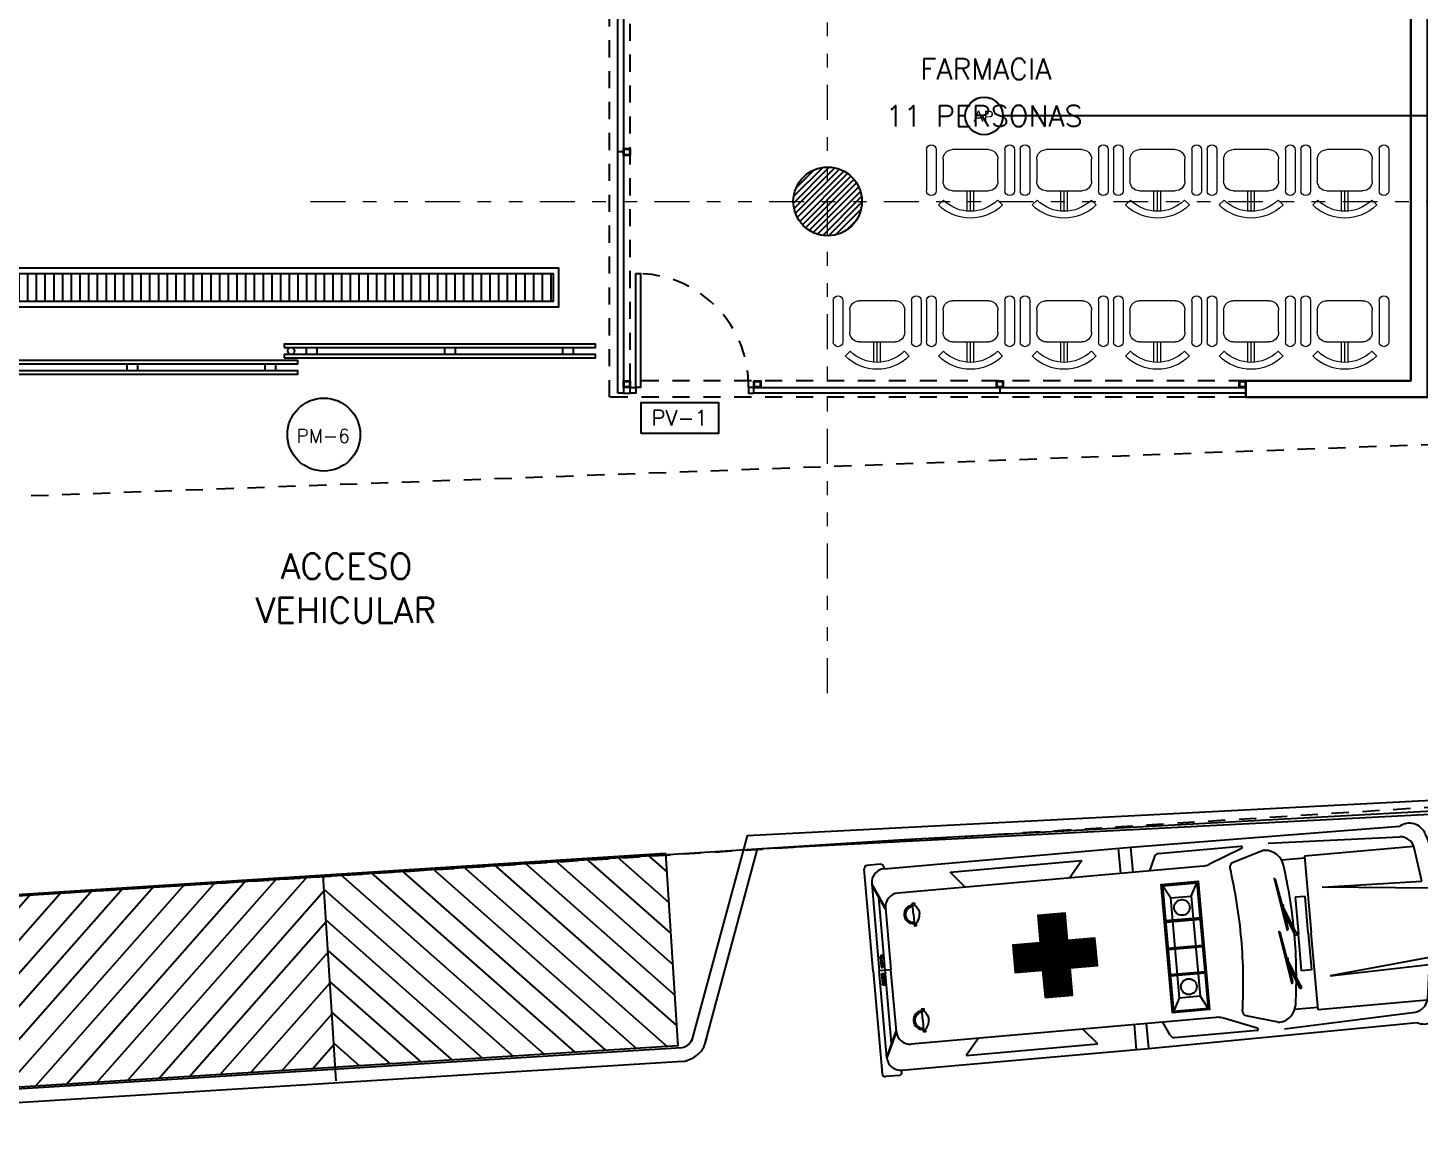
# Model space of a CAD drawing. Header units: millimetres. Extents: x 2056 to 4470, y 1400 to 3101.
# Drawn here: x 2087.92 to 2098.05, y 1511.05 to 1519.08 of the extents above; entities that cross this region are included whole.
import ezdxf
from ezdxf.enums import TextEntityAlignment as Align

# ---------------------------------------------------------------- set-up
doc = ezdxf.new("R2010")
doc.units = ezdxf.units.MM
doc.linetypes.add('DIVIDE', pattern=[31.75, 12.7, -6.35, 0, -6.35, 0, -6.35])
doc.linetypes.add('HIDDEN2', pattern=[0.1875, 0.125, -0.0625])
for name, color, linetype in [('0-PROYECCION', 8, 'HIDDEN2'), ('A-252', 252, 'Continuous'), ('A-253', 253, 'Continuous'), ('A-ANNO-DIMS-GRID', 195, 'Continuous'), ('A-ANNO-DOOR', 134, 'Continuous'), ('A-ANNO-GLAZ', 124, 'Continuous'), ('A-ANNO-TEXT', 190, 'Continuous'), ('A-COLS', 6, 'Continuous'), ('A-COLS-HTCH', 8, 'Continuous'), ('A-DOOR', 154, 'Continuous'), ('A-FLOR', 8, 'Continuous'), ('A-FURN', 252, 'Continuous'), ('A-GRID-COLS', 75, 'DIVIDE'), ('AreasTrabajo', 90, 'Continuous'), ('Cableado', 134, 'Continuous')]:
    doc.layers.add(name, color=color, linetype=linetype)
doc.layers.add('A-WALL', color=16, linetype='Continuous', lineweight=30)
doc.layers.add('PL MUEBLES', color=251, linetype='Continuous', lineweight=13)
doc.styles.add('NUEVO', font='SIMPLEX')
doc.styles.add('ROMANS', font='romans')
doc.styles.get("Standard").update_dxf_attribs({"font": 'arial.ttf'})

# ---------------------------------------------------------------- blocks, each defined once
blk = doc.blocks.new('SILLA NEBU')
at = {"layer": 'PL MUEBLES'}
for p, q in [((626.031, 464.027), (625.996, 464.062)), ((626.099, 463.699), (626.099, 463.959)), ((626.169, 464.029), (626.329, 464.029)), ((626.399, 463.959), (626.399, 463.699)), ((625.951, 463.854), (626.099, 463.854)), ((625.949, 463.829), (626.099, 463.829)), ((625.951, 463.804), (626.099, 463.804)), ((626.031, 463.632), (625.996, 463.596)), ((626.329, 463.629), (626.169, 463.629))]:
    blk.add_line(p, q, dxfattribs=at)
for points in [[(626.399, 464.149), (626.099, 464.149)], [(626.399, 464.079), (626.099, 464.079)], [(626.399, 463.579), (626.099, 463.579)], [(626.399, 463.509), (626.099, 463.509)]]:
    blk.add_lwpolyline(points, dxfattribs=at)
for centre, radius, start, end in [((626.099, 464.114), 0.035, 90, 270), ((626.399, 464.114), 0.035, 270, 90), ((626.229, 463.829), 0.329, 135, 225), ((626.229, 463.829), 0.279, 135, 225), ((626.169, 463.959), 0.07, 90, 180), ((626.329, 463.959), 0.07, 0, 90), ((626.169, 463.699), 0.07, 180, 270), ((626.329, 463.699), 0.07, 270, 0), ((626.099, 463.544), 0.035, 90, 270), ((626.399, 463.544), 0.035, 270, 90)]:
    blk.add_arc(centre, radius, start, end, dxfattribs=at)
blk = doc.blocks.new('PUERTA 90 VIDRIO')
for points in [[(0.035, 0.87), (0.07, 0.87), (0.07, 0.04), (0.035, 0.04), (0.035, 0.87)], [(-0.005, 0.04), (0.035, 0.04), (0.035, 0), (-0.005, 0), (-0.005, 0.04)], [(0.895, 0.04), (0.855, 0.04), (0.855, 0), (0.895, 0), (0.895, 0.04)]]:
    blk.add_lwpolyline(points)
at = {"color": 251, "linetype": 'HIDDEN2'}
blk.add_arc((0.042, 0.057), 0.814, 358.8096, 88.1062, dxfattribs=at)
blk = doc.blocks.new('EJES 1 PISO')
at = {"layer": 'A-COLS-HTCH'}
h = blk.add_hatch(dxfattribs=at)
h.set_pattern_fill('ANSI31', color=256, scale=0.01, style=0)
h.set_pattern_definition([(45, (-989045.246683, -1733111.386106), (-0.02245064030267, 0.02245064030267), [])])
edge = h.paths.add_edge_path()
edge.add_arc((0, 3.581), 0.25, 0, 360)
at = {"layer": 'A-COLS'}
blk.add_circle((0, 3.581), 0.25, dxfattribs=at)
at = {"layer": 'A-GRID-COLS', "lineweight": 9, "ltscale": 0.02}
blk.add_line((0, 0), (0, 37.056), dxfattribs=at)
blk.add_lwpolyline([(-3.765, 3.581), (21.433, 3.581)], dxfattribs=at)
blk = doc.blocks.new('P-V')
blk.add_lwpolyline([(-0.00375, -0.003), (-0.00375, 0), (0.00375, 0), (0.00375, -0.003)], close=True)
at = {"style": 'NUEVO', "flags": 4}
blk.add_attdef('PV', text='', height=0.0015, dxfattribs=at).set_placement((0, -0.0015), align=Align.MIDDLE_CENTER)
blk = doc.blocks.new('N-PUE')
blk.add_circle((0, 0), 0.00332)
at = {"style": 'NUEVO'}
blk.add_attdef('PUE', text='', height=0.0015, dxfattribs=at).set_placement((-0.00006, -0.00013), align=Align.MIDDLE)
blk = doc.blocks.new('PUERTA CARROS')
at = {"elevation": 0.229}
for points in [[(0.188, 0.062), (0.188, 0.384)], [(2.525, 0.312), (2.525, 0.362), (2.6, 0.362), (2.6, 0.312), (2.525, 0.312)], [(3.532, 0.312), (3.532, 0.362), (3.607, 0.362), (3.607, 0.312), (3.532, 0.312)], [(4.391, 0.312), (4.391, 0.362), (4.466, 0.362), (4.466, 0.312), (4.391, 0.312)], [(0.213, 0.192), (0.213, 0.242), (0.288, 0.242), (0.288, 0.192), (0.213, 0.192)], [(1.219, 0.192), (1.219, 0.242), (1.294, 0.242), (1.294, 0.192), (1.219, 0.192)], [(2.225, 0.192), (2.225, 0.242), (2.3, 0.242), (2.3, 0.192), (2.225, 0.192)]]:
    blk.add_lwpolyline(points, dxfattribs=at)
for points in [[(2.363, 0.362), (4.629, 0.362), (4.629, 0.387), (2.363, 0.387), (2.363, 0.362)], [(2.363, 0.287), (4.629, 0.287), (4.629, 0.312), (2.363, 0.312), (2.363, 0.287)], [(0.05, 0.242), (2.463, 0.242), (2.463, 0.267), (0.05, 0.267), (0.05, 0.242)], [(0.05, 0.167), (2.463, 0.167), (2.463, 0.192), (0.05, 0.192), (0.05, 0.167)]]:
    blk.add_lwpolyline(points)
blk.add_circle((2.413, 0.337), 0.025)
blk = doc.blocks.new('AMBULANCIA')
h = blk.add_hatch()
h.set_pattern_fill('ANSI31', color=256, scale=0.1, angle=45, style=0)
h.set_pattern_definition([(270, (572.591538, -16.726503), (-0.0125, -9e-17), [])])
h.paths.add_polyline_path([(90.098, 88.053), (90.298, 88.053), (90.298, 87.853), (90.498, 87.853), (90.498, 88.053), (90.698, 88.053), (90.698, 88.253), (90.498, 88.253), (90.498, 88.453), (90.298, 88.453), (90.298, 88.253), (90.098, 88.253)])
at = {"linetype": 'Continuous'}
for p, q in [((89.068, 88.153), (89.068, 88.9)), ((89.188, 88.925), (89.093, 88.925)), ((89.213, 88.89), (91.015, 88.89)), ((90.926, 88.705), (90.926, 88.89)), ((91.015, 88.89), (92.98, 88.871)), ((91.016, 88.705), (91.016, 88.89)), ((89.113, 88.79), (89.113, 88.153)), ((89.689, 88.824), (90.651, 88.824)), ((89.789, 88.705), (89.689, 88.824)), ((90.651, 88.824), (90.551, 88.705)), ((91.182, 88.807), (91.136, 88.705)), ((91.211, 88.826), (91.815, 88.826)), ((91.818, 88.81), (91.571, 88.714)), ((91.974, 88.781), (91.744, 88.712)), ((92.015, 88.832), (92.972, 88.794)), ((91.527, 88.705), (89.298, 88.705)), ((92.27, 88.7), (92.1, 88.7)), ((92.27, 88.714), (92.27, 88.153)), ((93.068, 88.714), (92.27, 88.714)), ((93.104, 88.458), (93.07, 88.705)), ((89.198, 88.605), (89.198, 88.153)), ((92.379, 88.477), (93.104, 88.458)), ((93.175, 88.401), (92.379, 88.477)), ((92.176, 88.422), (92.176, 88.153)), ((92.248, 88.422), (92.176, 88.422)), ((92.248, 88.153), (92.248, 88.422)), ((89.068, 88.153), (89.068, 87.406)), ((89.198, 88.153), (89.113, 88.153)), ((89.113, 87.517), (89.113, 88.153)), ((89.198, 87.701), (89.198, 88.153)), ((92.176, 87.885), (92.176, 88.153)), ((92.248, 88.153), (92.248, 87.885)), ((92.27, 87.592), (92.27, 88.153)), ((92.248, 87.885), (92.176, 87.885)), ((93.175, 87.906), (92.379, 87.829)), ((92.379, 87.829), (93.104, 87.849)), ((93.104, 87.849), (93.07, 87.602)), ((91.527, 87.601), (89.298, 87.601)), ((89.789, 87.601), (89.689, 87.483)), ((90.651, 87.483), (90.551, 87.601)), ((90.926, 87.601), (90.926, 87.417)), ((91.016, 87.601), (91.016, 87.417)), ((91.182, 87.5), (91.136, 87.601)), ((91.818, 87.497), (91.571, 87.593)), ((91.974, 87.526), (91.744, 87.594)), ((92.27, 87.607), (92.1, 87.607)), ((93.068, 87.592), (92.27, 87.592)), ((89.689, 87.483), (90.651, 87.483)), ((91.015, 87.417), (92.98, 87.436)), ((91.211, 87.481), (91.815, 87.481)), ((92.015, 87.475), (92.972, 87.513)), ((89.188, 87.381), (89.093, 87.381)), ((89.213, 87.417), (91.015, 87.417))]:
    blk.add_line(p, q, dxfattribs=at)
for p, q in [((89.213, 88.9), (89.213, 88.89)), ((89.198, 88.605), (89.113, 88.79)), ((89.198, 88.595), (89.113, 88.78)), ((89.156, 88.153), (89.156, 88.687)), ((91.223, 88.59), (91.273, 88.497)), ((91.423, 88.497), (91.473, 88.59)), ((91.473, 88.332), (91.223, 88.332)), ((91.473, 88.322), (91.223, 88.322)), ((89.156, 87.619), (89.156, 88.153)), ((91.473, 88.132), (91.223, 88.132)), ((91.473, 88.122), (91.223, 88.122)), ((91.473, 87.939), (91.223, 87.939)), ((91.473, 87.929), (91.223, 87.929)), ((91.223, 87.671), (91.273, 87.764)), ((91.423, 87.764), (91.473, 87.671)), ((89.198, 87.711), (89.113, 87.527)), ((89.198, 87.701), (89.113, 87.517)), ((89.213, 87.406), (89.213, 87.417))]:
    blk.add_line(p, q)
for points in [[(89.396, 88.54), (89.396, 88.622), (89.411, 88.622), (89.411, 88.606, -0.219494), (89.441, 88.54, -572.771535)], [(89.396, 88.54), (89.396, 88.457), (89.411, 88.457), (89.411, 88.474, 0.219494), (89.441, 88.54, 572.771535)], [(92.16, 88.166), (92.084, 88.354), (92.086, 88.371), (92.079, 88.373), (92.075, 88.363), (92.071, 88.348), (92.148, 88.153, 1.523311), (92.16, 88.166, -1.237643)], [(92.16, 87.777), (92.084, 87.965), (92.086, 87.982), (92.079, 87.985), (92.075, 87.974), (92.071, 87.959), (92.148, 87.765, 1.523311), (92.16, 87.777, -1.237643)], [(89.396, 87.767), (89.396, 87.849), (89.411, 87.849), (89.411, 87.832, -0.219494), (89.441, 87.767, -572.771535)], [(89.396, 87.767), (89.396, 87.684), (89.411, 87.684), (89.411, 87.701, 0.219494), (89.441, 87.767, 572.771535)]]:
    blk.add_lwpolyline(points, format="xyb")
for points in [[(91.213, 88.6), (91.213, 88.6), (91.483, 88.6), (91.483, 88.6), (91.483, 87.661), (91.213, 87.661)], [(91.223, 88.59), (91.223, 88.59), (91.473, 88.59), (91.473, 88.59), (91.473, 87.671), (91.223, 87.671)], [(90.298, 87.853), (90.498, 87.853), (90.498, 88.053), (90.698, 88.053), (90.698, 88.253), (90.498, 88.253), (90.498, 88.453), (90.298, 88.453), (90.298, 88.253), (90.098, 88.253), (90.098, 88.053), (90.298, 88.053)], [(91.273, 88.497), (91.273, 88.497), (91.423, 88.497), (91.423, 88.497), (91.423, 87.764), (91.273, 87.764)]]:
    blk.add_lwpolyline(points, close=True)
for points in [[(92.078, 88.37), (92.045, 88.564), (92.036, 88.571), (92.096, 88.188), (92.106, 88.197), (92.09, 88.299)], [(92.078, 87.981), (92.045, 88.175), (92.036, 88.182), (92.096, 87.799), (92.106, 87.809), (92.09, 87.91)]]:
    blk.add_lwpolyline(points)
for points in [[(89.139, 88.208), (89.148, 88.208), (89.148, 88.181), (89.142, 88.181), (89.142, 88.202), (89.139, 88.202), (89.139, 88.205), (89.139, 88.249), (89.139, 88.252), (89.147, 88.252), (89.147, 88.257, 0.414214), (89.142, 88.262), (89.134, 88.262, 0.433706), (89.13, 88.243), (89.13, 88.244), (89.13, 88.18, 0.414214), (89.135, 88.175), (89.139, 88.175), (89.142, 88.181)], [(89.139, 88.098), (89.148, 88.098), (89.148, 88.126), (89.142, 88.126), (89.142, 88.105), (89.139, 88.105), (89.139, 88.102), (89.139, 88.058), (89.139, 88.055), (89.147, 88.055), (89.147, 88.05, -0.414214), (89.142, 88.045), (89.134, 88.045, -0.433706), (89.13, 88.064), (89.13, 88.062), (89.13, 88.126, -0.414214), (89.135, 88.131), (89.139, 88.131), (89.142, 88.126)]]:
    blk.add_lwpolyline(points, format="xyb", dxfattribs=at)
for centre in [(91.348, 88.42), (91.348, 87.841)]:
    blk.add_circle(centre, 0.0574)
for centre, radius, start, end in [((89.093, 88.9), 0.025, 90, 180), ((89.213, 88.79), 0.1, 90, 180), ((93.04, 88.762), 0.125, 19.2533, 118.9117), ((91.211, 88.794), 0.0318, 90, 155.7345), ((91.815, 88.818), 0.00819, 291.2907, 90), ((91.983, 88.75), 0.0318, 84.6877, 106.5243), ((91.973, 88.642), 0.14, 7.996, 84.6877), ((92.968, 88.691), 0.103, 7.9182, 87.73), ((91.299, 88.153), 1.97, 0, 19.2533), ((89.298, 88.605), 0.1, 90, 180), ((91.527, 88.825), 0.119, 270, 291.2907), ((91.753, 88.682), 0.0318, 106.5243, 188.0963), ((88.037, 88.153), 3.722, 0, 8.0963), ((88.491, 88.153), 3.656, 0, 7.996), ((91.881, 88.153), 1.318, 0, 10.8313), ((88.037, 88.153), 3.722, 351.9037, 0), ((88.491, 88.153), 3.656, 352.004, 0), ((91.299, 88.153), 1.97, 340.7467, 0), ((91.881, 88.153), 1.318, 349.1687, 0), ((89.298, 87.701), 0.1, 180, 270), ((91.753, 87.625), 0.0318, 171.9037, 253.4757), ((91.973, 87.664), 0.14, 275.3124, 352.004), ((91.527, 87.482), 0.119, 68.7093, 90), ((91.983, 87.557), 0.0318, 253.4757, 275.3124), ((92.968, 87.616), 0.103, 272.27, 352.0818), ((89.213, 87.517), 0.1, 180, 270), ((91.211, 87.513), 0.0318, 204.2655, 270), ((91.815, 87.489), 0.00819, 270, 68.7093), ((93.04, 87.545), 0.125, 241.0883, 340.7467), ((89.093, 87.406), 0.025, 180, 269.9999)]:
    blk.add_arc(centre, radius, start, end, dxfattribs=at)
for centre, radius, start, end in [((89.188, 88.9), 0.025, 0, 90), ((89.396, 88.54), 0.0675, 90, 270), ((89.396, 88.54), 0.0575, 90, 270), ((89.396, 87.767), 0.0675, 90, 270), ((89.396, 87.767), 0.0575, 90, 270), ((89.188, 87.406), 0.025, 269.9999, 0)]:
    blk.add_arc(centre, radius, start, end)
blk = doc.blocks.new('lote')
at = {"layer": 'A-FLOR'}
h = blk.add_hatch(dxfattribs=at)
h.set_pattern_fill('ANSI31', color=256, scale=0.05, angle=-0.05, style=0)
h.set_pattern_definition([(318.545, (7.33889, 11.98949), (0.105097, 0.11898), [])])
h.paths.add_polyline_path([(7.606, 10.599), (7.519, 11.996), (5.024, 11.842), (5.111, 10.444)])
h = blk.add_hatch(dxfattribs=at)
h.set_pattern_fill('ANSI31', color=256, scale=0.05, angle=89.95, style=0)
h.set_pattern_definition([(48.5453, (7.33889, 11.98949), (-0.11898, 0.105097), [])])
h.paths.add_polyline_path([(5.111, 10.444), (5.024, 11.842), (2.529, 11.687), (2.616, 10.29)])
at = {"layer": '0-PROYECCION'}
for points in [[(37.431, 15.842), (-0.829, 14.473)], [(37.644, 13.851), (-0.617, 11.481)]]:
    blk.add_lwpolyline(points, dxfattribs=at)
at = {"layer": 'A-252'}
blk.add_lwpolyline([(-0.375, 49.905), (7.108, 49.863), (10.408, 50.016), (15.054, 49.898), (25.409, 49.965), (28.021, 50.037), (33.37, 50.224), (33.837, 36.855), (33.651, 33.418), (33.389, 19.765), (33.242, 13.607), (28.462, 13.306), (24.689, 13.069), (16.727, 12.496), (9.254, 12.098), (2.53, 11.676)], dxfattribs=at)
at = {"layer": 'A-FLOR'}
for points in [[(14.031, 11.011), (13.237, 12.388), (8.112, 12.128), (7.707, 10.633)], [(7.804, 10.607), (8.189, 12.032), (13.181, 12.285), (13.944, 10.961)], [(7.519, 12.001), (7.606, 10.599), (2.616, 10.29), (2.529, 11.687), (7.519, 12.001)], [(5.024, 11.842), (5.117, 10.345)], [(7.635, 10.585), (-0.53, 10.084)], [(7.641, 10.485), (-0.524, 9.984)]]:
    blk.add_lwpolyline(points, dxfattribs=at)
for radius in [0.1, 0.2]:
    blk.add_arc((7.619, 10.684), radius, 270.7672, 352.284, dxfattribs=at)
at = {"rotation": 4.957981394105766}
blk.add_blockref('AMBULANCIA', (-72.087, -84.381), dxfattribs=at)
blk = doc.blocks.new('AP')
at = {"layer": 'AreasTrabajo'}
blk.add_circle((0, 0), 0.137, dxfattribs=at)
at = {"layer": 'AreasTrabajo', "insert": (-0.078, 0.038, 0.229), "char_height": 0.08, "attachment_point": 1}
blk.add_mtext_dynamic_manual_height_columns('AP', width=0.14673, gutter_width=12.5, heights=[0], dxfattribs=at)

msp = doc.modelspace()

# ---------------------------------------------------------------- hatches: boundary and pattern name
at = {"layer": 'A-FLOR'}
h = msp.add_hatch(dxfattribs=at)
h.set_pattern_fill('LINE', color=256, scale=0.02, angle=90, style=0)
h.set_pattern_definition([(90, (-986951.499576, -1731597.15156), (-0.0635, -3e-17), [])])
h.paths.add_polyline_path([(2087.831, 1517.089), (2091.751, 1517.089), (2091.751, 1517.289), (2087.831, 1517.289)])

# ---------------------------------------------------------------- linework, layer by layer
at = {"layer": '0-PROYECCION'}
for points in [[(2096.792, 1516.39), (2092.16, 1516.39), (2092.16, 1523.45)], [(2096.792, 1516.51), (2092.31, 1516.51), (2092.31, 1523.45)]]:
    msp.add_lwpolyline(points, dxfattribs=at)
at = {"layer": 'A-ANNO-GLAZ', "ltscale": 1.5}
for points in [[(2092.22, 1516.42), (2092.22, 1523.45), (2092.26, 1523.45), (2092.26, 1516.42)], [(2092.26, 1516.51), (2092.31, 1516.51), (2092.31, 1516.46), (2092.26, 1516.46)], [(2092.265, 1516.505), (2092.305, 1516.505), (2092.305, 1516.465), (2092.265, 1516.465)], [(2093.21, 1516.51), (2093.26, 1516.51), (2093.26, 1516.46), (2093.21, 1516.46)], [(2093.215, 1516.505), (2093.255, 1516.505), (2093.255, 1516.465), (2093.215, 1516.465)], [(2094.976, 1516.51), (2095.026, 1516.51), (2095.026, 1516.46), (2094.976, 1516.46)], [(2094.981, 1516.505), (2095.021, 1516.505), (2095.021, 1516.465), (2094.981, 1516.465)], [(2096.742, 1516.51), (2096.792, 1516.51), (2096.792, 1516.46), (2096.742, 1516.46)], [(2096.747, 1516.505), (2096.787, 1516.505), (2096.787, 1516.465), (2096.747, 1516.465)], [(2093.21, 1516.46), (2096.792, 1516.46), (2096.792, 1516.42), (2093.21, 1516.42)]]:
    msp.add_lwpolyline(points, close=True, dxfattribs=at)
at = {"layer": 'A-ANNO-GLAZ', "ltscale": 1.5, "elevation": -0.703}
msp.add_lwpolyline([(2092.26, 1518.176), (2092.22, 1518.176)], dxfattribs=at)
for points in [[(2092.26, 1518.201), (2092.31, 1518.201), (2092.31, 1518.151), (2092.26, 1518.151)], [(2092.265, 1518.196), (2092.305, 1518.196), (2092.305, 1518.156), (2092.265, 1518.156)]]:
    msp.add_lwpolyline(points, close=True, dxfattribs=at)
at = {"layer": 'A-ANNO-GLAZ', "ltscale": 1.5}
for points in [[(2092.26, 1516.42), (2092.31, 1516.42), (2092.31, 1516.46), (2092.26, 1516.46)], [(2095.001, 1516.46), (2095.001, 1516.42)]]:
    msp.add_lwpolyline(points, dxfattribs=at)
at = {"layer": 'A-FLOR'}
msp.add_lwpolyline([(2087.791, 1517.049), (2091.791, 1517.049), (2091.791, 1517.329), (2087.791, 1517.329), (2087.791, 1517.049)], dxfattribs=at)
msp.add_lwpolyline([(2087.831, 1517.089), (2091.751, 1517.089), (2091.751, 1517.289), (2087.831, 1517.289)], close=True, dxfattribs=at)
at = {"layer": 'A-WALL'}
msp.add_lwpolyline([(2096.792, 1519.808), (2096.792, 1519.408), (2097.994, 1519.408), (2097.994, 1516.51), (2096.792, 1516.51), (2096.792, 1516.39), (2098.114, 1516.39), (2098.114, 1519.528), (2096.912, 1519.528), (2096.912, 1522.65), (2096.792, 1522.65), (2096.792, 1519.928)], dxfattribs=at)
at = {"layer": 'Cableado', "lineweight": 30}
msp.add_line((2095.023, 1518.438), (2106.895, 1518.452), dxfattribs=at)

# ---------------------------------------------------------------- block references
at = {"layer": 'A-253', "rotation": 0.05004741709467889}
msp.add_blockref('lote', (2085.059, 1501.062), dxfattribs=at)
at = {"layer": 'A-ANNO-DIMS-GRID'}
msp.add_blockref('EJES 1 PISO', (2093.747, 1514.235), dxfattribs=at)
at = {"layer": 'A-ANNO-DOOR'}
ref = msp.add_blockref('N-PUE', (2090.079, 1516.118), dxfattribs=dict(at, xscale=80, yscale=80, zscale=80))
ref.add_attrib('PUE', 'PM-6', dxfattribs={"layer": '0', "color": 0, "height": 0.1, "style": 'NUEVO'}).set_placement((2090.074, 1516.108), align=Align.MIDDLE)
at = {"layer": 'A-ANNO-GLAZ', "ltscale": 1.5}
msp.add_blockref('PUERTA 90 VIDRIO', (2092.315, 1516.42), dxfattribs=at)
at = {"layer": 'A-ANNO-GLAZ', "xscale": 75, "yscale": 75, "zscale": 75}
msp.add_blockref('P-V', (2092.67, 1516.352), dxfattribs=at).add_auto_attribs({'PV': 'PV-1'})
at = {"layer": 'A-DOOR'}
msp.add_blockref('PUERTA CARROS', (2087.428, 1516.39), dxfattribs=at)
at = {"layer": 'A-FURN', "xscale": -1, "rotation": 270}
for p in [(1630.958, 891.794), (1631.64, 891.794), (1632.319, 891.794), (1633.001, 891.794), (1633.683, 891.794), (1630.279, 890.694), (1630.958, 890.694), (1631.64, 890.694), (1632.319, 890.694), (1633.001, 890.694), (1633.683, 890.694)]:
    msp.add_blockref('SILLA NEBU', p, dxfattribs=at)
at = {"layer": 'Cableado', "lineweight": 30}
msp.add_blockref('AP', (2094.886, 1518.438), dxfattribs=at)

# ---------------------------------------------------------------- texts
at = {"layer": 'A-ANNO-TEXT', "style": 'ROMANS'}
for s, height, p in [('FARMACIA', 0.1527, (2094.898, 1518.781)), ('11 PERSONAS', 0.15271, (2094.886, 1518.438))]:
    msp.add_text(s, height=height, dxfattribs=at).set_placement(p, align=Align.MIDDLE)
for s, p in [('ACCESO', (2089.765, 1515.067, -1.049)), ('VEHICULAR', (2089.582, 1514.747, -1.049))]:
    msp.add_text(s, height=0.1849, dxfattribs=at).set_placement(p)

doc.saveas('drawing.dxf')
